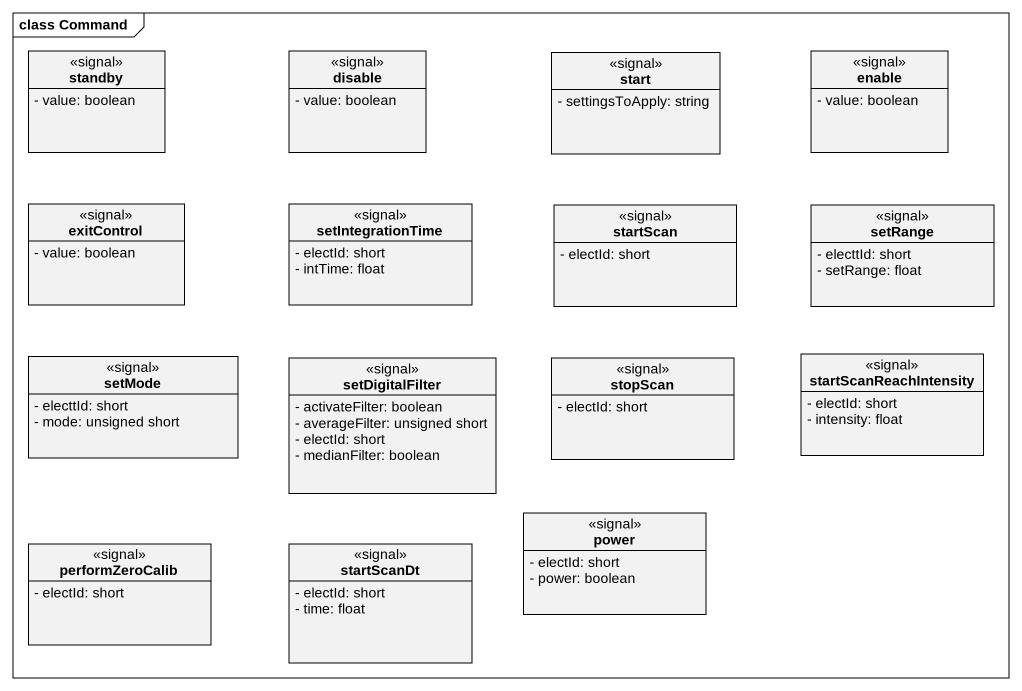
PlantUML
@startuml
mainframe class Command
hide circle
hide empty members
skinparam classAttributeIconSize 0
class standby <<signal>> {
  - value: boolean
}
class disable <<signal>> {
  - value: boolean
}
class "start" as start_ <<signal>> {
  - settingsToApply: string
}
class enable <<signal>> {
  - value: boolean
}
class exitControl <<signal>> {
  - value: boolean
}
class setIntegrationTime <<signal>> {
  - electId: short
  - intTime: float
}
class startScan <<signal>> {
  - electId: short
}
class setRange <<signal>> {
  - electtId: short
  - setRange: float
}
class setMode <<signal>> {
  - electtId: short
  - mode: unsigned short
}
class setDigitalFilter <<signal>> {
  - activateFilter: boolean
  - averageFilter: unsigned short
  - electId: short
  - medianFilter: boolean
}
class stopScan <<signal>> {
  - electId: short
}
class startScanReachIntensity <<signal>> {
  - electId: short
  - intensity: float
}
class performZeroCalib <<signal>> {
  - electId: short
}
class startScanDt <<signal>> {
  - electId: short
  - time: float
}
class power <<signal>> {
  - electId: short
  - power: boolean
}
@enduml
